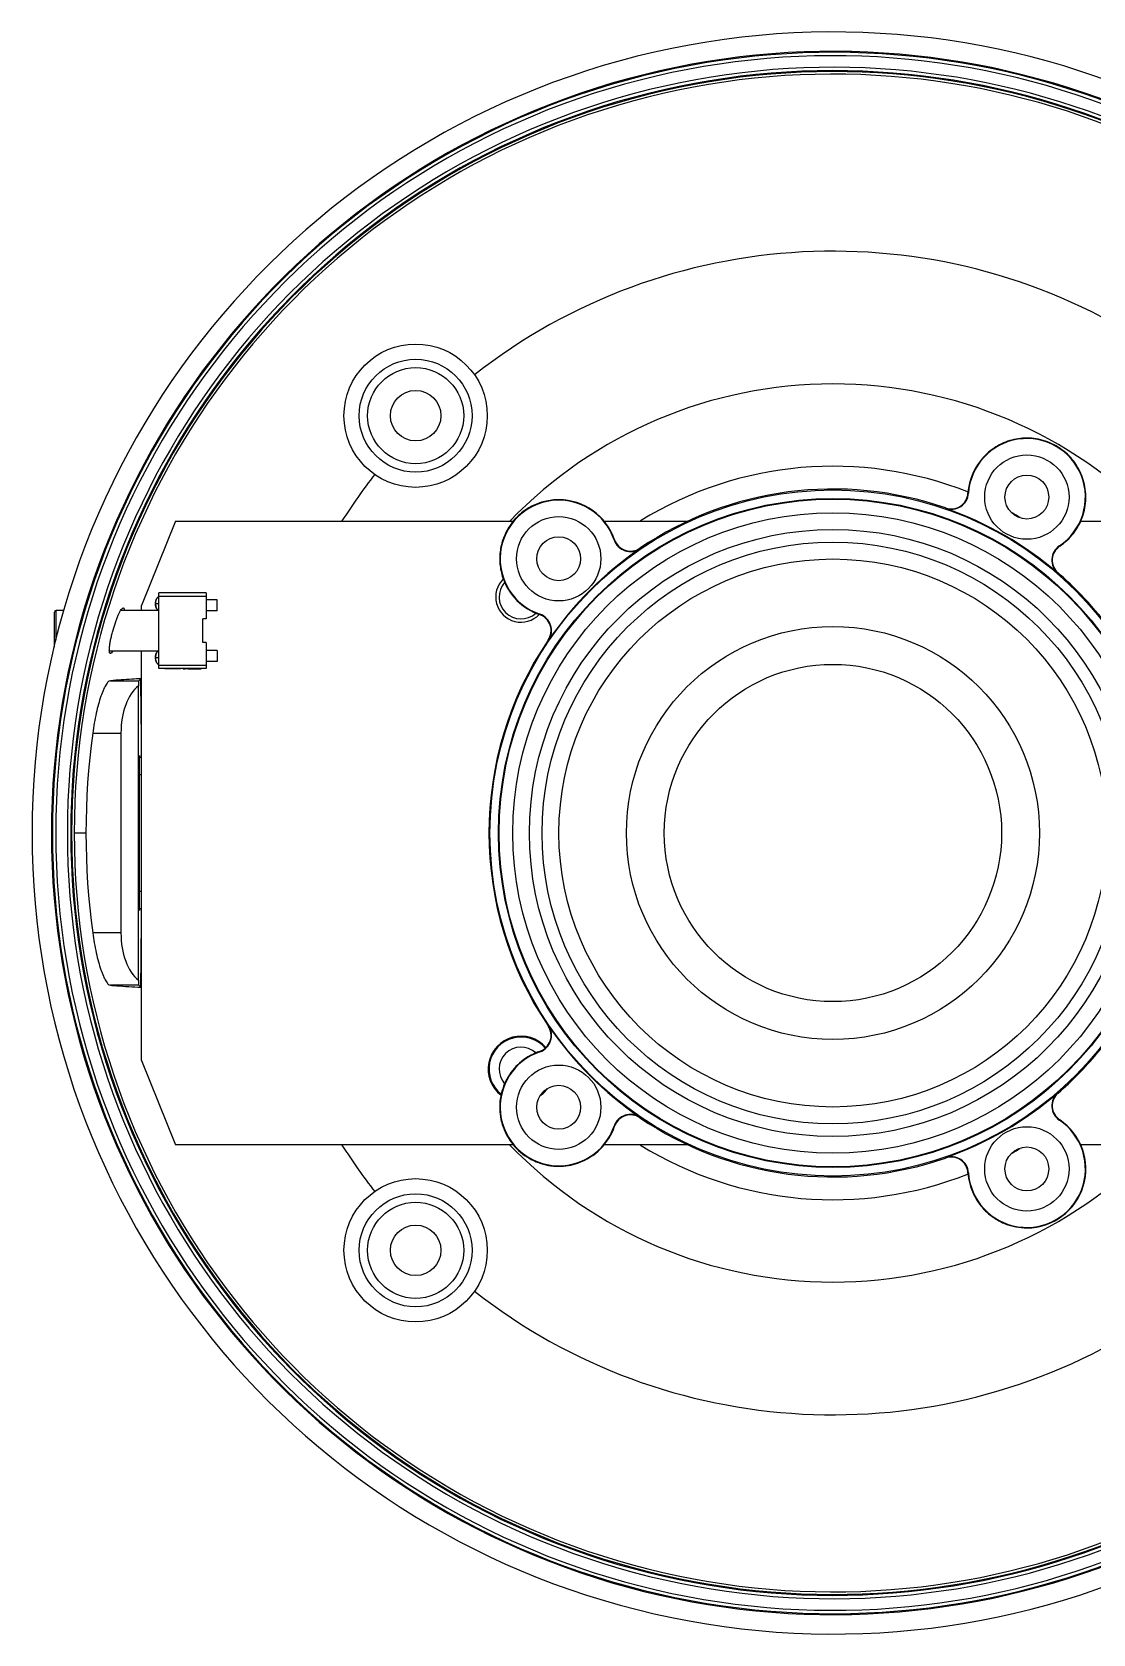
# Model space of a CAD drawing. Header units: millimetres. Extents: x -47 to 308, y 29 to 279.
# Drawn here: x 100.6 to 163.6, y 184.1 to 279.1 of the extents above; entities that cross this region are included whole.
import ezdxf

# ---------------------------------------------------------------- set-up
doc = ezdxf.new("R2010")
doc.units = ezdxf.units.MM

msp = doc.modelspace()

# ---------------------------------------------------------------- linework, layer by layer
at = {"color": 7, "linetype": 'Continuous'}
for p, q in [((154.823, 250.867), (154.814, 250.84)), ((156.176, 251.743), (156.148, 251.745)), ((109.14, 250.092), (107.14, 245.092)), ((109.14, 250.092), (129.19, 250.092)), ((134.563, 250.092), (139.57, 250.092)), ((162.836, 250.092), (170.14, 250.092)), ((135.163, 248.976), (135.19, 248.985)), ((136.713, 248.457), (136.697, 248.48)), ((161.574, 248.627), (161.589, 248.603)), ((161.473, 246.995), (161.491, 247.017)), ((107.965, 245.202), (107.965, 245.182)), ((108.165, 245.192), (107.965, 245.192)), ((108.165, 241.342), (108.165, 245.842)), ((110.965, 245.842), (108.165, 245.842)), ((108.165, 245.642), (110.965, 245.642)), ((110.965, 245.842), (110.965, 244.292)), ((111.615, 245.417), (110.965, 245.417)), ((111.615, 244.767), (111.615, 245.417)), ((101.965, 242.615), (101.965, 244.692)), ((102.065, 243.025), (102.065, 244.792)), ((102.523, 244.792), (102.065, 244.792)), ((108.165, 244.792), (105.901, 244.792)), ((107.14, 244.792), (107.14, 245.092)), ((110.765, 242.892), (110.765, 244.292)), ((110.965, 244.292), (110.765, 244.292)), ((111.615, 244.767), (110.965, 244.767)), ((130.756, 244.569), (130.747, 244.543)), ((105.225, 242.392), (108.165, 242.392)), ((107.14, 218.092), (107.14, 242.392)), ((110.965, 242.892), (110.765, 242.892)), ((110.965, 242.892), (110.965, 241.342)), ((111.615, 242.417), (110.965, 242.417)), ((111.615, 242.417), (111.615, 241.767)), ((131.252, 243.036), (131.275, 243.02)), ((107.965, 242.002), (107.965, 241.982)), ((107.965, 241.992), (108.165, 241.992)), ((108.165, 241.542), (110.965, 241.542)), ((110.965, 241.342), (108.165, 241.342)), ((108.518, 241.342), (108.518, 241.332)), ((109.441, 241.332), (108.518, 241.332)), ((108.586, 241.342), (108.586, 241.332)), ((108.752, 241.342), (108.752, 241.332)), ((108.786, 241.342), (108.786, 241.332)), ((108.849, 241.342), (108.849, 241.332)), ((109.023, 241.342), (109.023, 241.332)), ((109.219, 241.342), (109.219, 241.332)), ((109.298, 241.342), (109.298, 241.332)), ((109.441, 241.342), (109.441, 241.332)), ((109.607, 241.342), (109.607, 241.332)), ((109.607, 241.332), (109.717, 241.332)), ((109.634, 241.342), (109.634, 241.332)), ((109.715, 241.342), (109.715, 241.332)), ((109.717, 241.342), (109.717, 241.332)), ((109.723, 241.342), (109.723, 241.332)), ((109.875, 241.332), (109.723, 241.332)), ((109.752, 241.342), (109.752, 241.332)), ((109.827, 241.342), (109.827, 241.332)), ((109.875, 241.332), (109.875, 241.342)), ((109.892, 241.342), (109.892, 241.332)), ((109.892, 241.342), (109.892, 241.332)), ((109.892, 241.332), (110.484, 241.332)), ((109.909, 241.342), (109.909, 241.332)), ((109.916, 241.342), (109.916, 241.332)), ((110.021, 241.342), (110.021, 241.332)), ((110.025, 241.342), (110.025, 241.332)), ((110.032, 241.342), (110.032, 241.332)), ((110.064, 241.342), (110.064, 241.332)), ((110.122, 241.342), (110.122, 241.332)), ((110.199, 241.342), (110.199, 241.332)), ((110.229, 241.342), (110.229, 241.332)), ((110.24, 241.342), (110.24, 241.332)), ((110.318, 241.342), (110.318, 241.332)), ((110.346, 241.342), (110.346, 241.332)), ((110.423, 241.342), (110.423, 241.332)), ((110.453, 241.342), (110.453, 241.332)), ((110.484, 241.342), (110.484, 241.332)), ((110.495, 241.342), (110.495, 241.332)), ((110.495, 241.332), (110.678, 241.332)), ((110.573, 241.342), (110.573, 241.332)), ((110.601, 241.342), (110.601, 241.332)), ((110.678, 241.342), (110.678, 241.332)), ((111.615, 241.767), (110.965, 241.767)), ((105.286, 240.619), (106.968, 240.619)), ((107.092, 240.744), (106.968, 240.619)), ((106.946, 222.857), (106.946, 240.328)), ((104.237, 237.52), (105.914, 237.52)), ((105.914, 237.52), (105.914, 225.664)), ((107.14, 236.062), (107.002, 236.062)), ((107.136, 236.063), (107.135, 236.195)), ((106.991, 235.062), (107.14, 235.062)), ((106.991, 235.042), (106.991, 228.142)), ((103.838, 231.592), (103.141, 231.592)), ((107.14, 228.122), (106.991, 228.122)), ((107.002, 227.122), (107.14, 227.122)), ((107.135, 226.989), (107.136, 227.121)), ((105.914, 225.664), (104.237, 225.664)), ((106.968, 222.565), (105.286, 222.565)), ((107.092, 222.441), (106.968, 222.565)), ((131.275, 220.164), (131.252, 220.149)), ((130.756, 218.615), (130.747, 218.641)), ((107.14, 218.092), (109.14, 213.092)), ((161.491, 216.168), (161.473, 216.189)), ((136.697, 214.704), (136.713, 214.727)), ((135.163, 214.208), (135.19, 214.199)), ((161.574, 214.558), (161.589, 214.581)), ((129.187, 213.092), (109.14, 213.092)), ((139.57, 213.092), (134.569, 213.092)), ((170.14, 213.092), (162.838, 213.092)), ((154.814, 212.344), (154.823, 212.318)), ((156.176, 211.442), (156.148, 211.44))]:
    msp.add_line(p, q, dxfattribs=at)
for centre, radius in [((123.392, 256.341), 4.25), ((123.392, 256.341), 3.35), ((123.392, 256.341), 2.85), ((123.392, 256.341), 1.5), ((159.64, 251.511), 2.5), ((159.64, 251.511), 1.3), ((148.14, 231.592), 20.342), ((148.14, 231.592), 19.835), ((148.14, 231.592), 19.796), ((148.14, 231.592), 18.989), ((131.877, 247.856), 2.5), ((148.14, 231.592), 18), ((131.877, 247.856), 1.3), ((148.14, 231.592), 17.25), ((148.14, 231.592), 16.25), ((148.14, 231.592), 12.247), ((148.14, 231.592), 10), ((131.877, 215.329), 2.5), ((131.877, 215.329), 1.3), ((159.64, 211.674), 2.5), ((159.64, 211.674), 1.3), ((123.392, 206.843), 4.25), ((123.392, 206.843), 3.35), ((123.392, 206.843), 2.85), ((123.392, 206.843), 1.5)]:
    msp.add_circle(centre, radius, dxfattribs=at)
for centre, radius, start, end in [((148.14, 231.592), 47.5, 23.21129, 336.77606), ((148.14, 231.592), 46.35, 30.43224, 329.56776), ((148.14, 231.592), 46.294, 30.59354, 329.40646), ((148.14, 231.592), 46.094, 31.11827, 328.88172), ((148.14, 231.592), 45.406, 32.49032, 327.50968), ((148.14, 231.592), 45.206, 32.7594, 327.2406), ((148.14, 231.592), 45.15, 32.82636, 327.17364), ((148.14, 231.592), 45, 32.98977, 327.01023), ((148.14, 231.592), 34.503, 57.96347, 128.03653), ((148.14, 231.592), 26.633, 44.0057, 135.99467), ((159.64, 251.511), 3.472, 303.83137, 176.16863), ((159.64, 251.511), 3.5, 123.80716, 176.16863), ((148.14, 231.592), 34.503, 141.96347, 147.5695), ((148.14, 231.592), 21.75, 68.33387, 121.66314), ((148.14, 231.592), 20.4, 70.87848, 124.12152), ((131.877, 247.856), 3.472, 18.83137, 251.16863), ((131.877, 247.856), 3.5, 18.83121, 90.00042), ((155.151, 251.811), 1.028, 250.87848, 356.16863), ((148.14, 231.592), 20.372, 49.12152, 70.87848), ((155.151, 251.811), 1, 250.87848, 356.16863), ((148.14, 231.592), 21.75, 59.30659, 60.76254), ((136.136, 249.308), 1.028, 198.83137, 304.12152), ((136.136, 249.308), 1, 198.83137, 304.12152), ((148.14, 231.592), 20.372, 124.12152, 145.87848), ((162.146, 247.773), 1.028, 123.83137, 229.12152), ((162.146, 247.773), 1, 123.83137, 229.12152), ((148.135, 231.587), 20.408, 44.70206, 49.1207), ((129.64, 245.592), 1.5, 134.4936, 316.14012), ((129.64, 245.592), 1.3, 138.38006, 312.38292), ((131.877, 247.856), 3.5, 198.80716, 251.16863), ((108.719, 245.202), 0.754, 178.07906, 179.99387), ((108.719, 245.182), 0.753, 180.00548, 181.92112), ((108.165, 245.491), 0.101, 90.0143, 97.42227), ((148.14, 231.592), 20.4, 30.60014, 44.70108), ((102.065, 244.692), 0.1, 90, 180), ((130.424, 243.596), 1, 325.87848, 71.16863), ((130.424, 243.596), 1.028, 325.87848, 71.16863), ((148.14, 231.592), 20.4, 145.87848, 214.12152), ((108.716, 242.002), 0.751, 178.07557, 179.9979), ((108.717, 241.982), 0.751, 180.00279, 181.92434), ((108.166, 241.694), 0.102, 262.60839, 269.95505), ((148.14, 231.592), 44.302, 172.31069, 187.68931), ((129.64, 217.592), 1.95, 40.84885, 232.58667), ((129.64, 217.592), 1.9, 40.74984, 231.83673), ((130.424, 219.588), 1, 288.83137, 34.12152), ((130.424, 219.588), 1.028, 288.83137, 34.12152), ((148.14, 231.592), 20.372, 214.12152, 235.87848), ((129.64, 217.592), 1.3, 47.49913, 221.78094), ((131.877, 215.329), 3.472, 108.83137, 341.16863), ((129.64, 217.592), 1.95, 305.21797, 324.14321), ((129.64, 217.592), 1.9, 310.97935, 318.47421), ((148.14, 231.592), 20.372, 289.12152, 310.87848), ((162.146, 215.412), 1.028, 130.87848, 236.16863), ((162.146, 215.412), 1, 130.87848, 236.16863), ((136.136, 213.876), 1.028, 55.87848, 161.16863), ((136.136, 213.876), 1, 55.87848, 161.16863), ((148.14, 231.592), 20.4, 235.87848, 289.12152), ((131.877, 215.329), 3.5, 288.80716, 341.16863), ((159.64, 211.674), 3.472, 183.83137, 56.16863), ((159.64, 211.674), 3.5, 270.0003, 56.16863), ((148.14, 231.592), 34.503, 212.43485, 218.03653), ((148.14, 231.592), 26.633, 224.0057, 315.99467), ((148.14, 231.592), 21.75, 238.33686, 291.66613), ((148.14, 231.592), 21.75, 299.23394, 300.69402), ((131.877, 215.329), 3.5, 270.0017, 288.80659), ((155.151, 211.373), 1.028, 3.83137, 109.12152), ((155.151, 211.373), 1, 3.83137, 109.12152), ((148.14, 231.592), 34.503, 231.96347, 302.03653)]:
    msp.add_arc(centre, radius, start, end, dxfattribs=at)
for centre, major_axis, ratio, start_param, end_param in [((106.969, 237.52), (0, 3.1), 0.017455, 0.017453, 0.437601), ((107.704, 237.52), (0, 3.1), 0.57735, 0.437601, 1.570796), ((107.011, 235.042), (0, 1.15), 0.017455, 0, 1.570796), ((107.032, 235.042), (0, 1.15), 0.017455, -0.471275, 0), ((107.011, 228.142), (0, 1.15), 0.017455, 1.570796, 3.141593), ((107.032, 228.142), (0, 1.15), 0.017455, -3.141593, -2.662984), ((107.704, 225.664), (0, 3.1), 0.57735, 1.570796, 2.703992), ((106.969, 225.664), (0, 3.1), 0.017455, -3.579193, -3.159046)]:
    msp.add_ellipse(centre, major_axis=major_axis, ratio=ratio, start_param=start_param, end_param=end_param, dxfattribs=at)
for points, knots in [([(159.64, 255.011), (159.298, 255.011), (158.608, 254.909), (157.978, 254.61), (157.693, 254.419)], [0, 0, 0, 0, 0.5, 1, 1, 1, 1]), ([(161.589, 248.603), (161.897, 248.81), (162.45, 249.325), (162.993, 250.315), (163.199, 251.427), (163.046, 252.546), (162.55, 253.562), (161.76, 254.371), (160.757, 254.891), (160.011, 255.011), (159.64, 255.011)], [0, 0, 0, 0, 0.125006, 0.25, 0.375, 0.5, 0.625, 0.75, 0.874994, 1, 1, 1, 1]), ([(131.877, 251.356), (131.601, 251.356), (131.046, 251.29), (130.262, 250.998), (129.568, 250.53), (129.004, 249.912), (128.601, 249.179), (128.382, 248.371), (128.358, 247.535), (128.475, 246.989), (128.564, 246.727)], [0, 0, 0, 0, 0.125005, 0.249998, 0.375001, 0.5, 0.624999, 0.750002, 0.874994, 1, 1, 1, 1]), ([(107.965, 245.202), (107.965, 245.226), (107.968, 245.274), (107.978, 245.346), (107.996, 245.414), (108.021, 245.476), (108.053, 245.527), (108.088, 245.565), (108.126, 245.587), (108.153, 245.592), (108.165, 245.592)], [0, 0, 0, 0, 0.149823, 0.304233, 0.456403, 0.59878, 0.724979, 0.832248, 0.922027, 1, 1, 1, 1]), ([(107.965, 245.182), (107.965, 245.158), (107.968, 245.11), (107.978, 245.039), (107.996, 244.97), (108.021, 244.908), (108.053, 244.857), (108.088, 244.82), (108.126, 244.797), (108.153, 244.792), (108.165, 244.792)], [0, 0, 0, 0, 0.149823, 0.304232, 0.456403, 0.59878, 0.724979, 0.832248, 0.922027, 1, 1, 1, 1]), ([(108.152, 245.591), (108.141, 245.59), (108.116, 245.582), (108.082, 245.559), (108.05, 245.523), (108.022, 245.477), (107.999, 245.42), (107.975, 245.337), (107.967, 245.271), (107.966, 245.227)], [0, 0, 0, 0, 0.080195, 0.172547, 0.28128, 0.406991, 0.547297, 0.697022, 1, 1, 1, 1]), ([(108.152, 244.793), (108.141, 244.794), (108.116, 244.802), (108.082, 244.825), (108.05, 244.861), (108.022, 244.908), (107.999, 244.964), (107.975, 245.047), (107.967, 245.113), (107.966, 245.157)], [0, 0, 0, 0, 0.080194, 0.172547, 0.281279, 0.40699, 0.547296, 0.69702, 1, 1, 1, 1]), ([(105.285, 242.242), (105.278, 242.242), (105.262, 242.248), (105.246, 242.271), (105.234, 242.306), (105.227, 242.353), (105.224, 242.412), (105.225, 242.515), (105.238, 242.668), (105.269, 242.877), (105.315, 243.113), (105.374, 243.365), (105.466, 243.707), (105.571, 244.038), (105.687, 244.346), (105.77, 244.543), (105.849, 244.705), (105.922, 244.829), (105.982, 244.907), (106.029, 244.942), (106.048, 244.942)], [0, 0, 0, 0, 0.007282, 0.016226, 0.028536, 0.044869, 0.065361, 0.089944, 0.150629, 0.224519, 0.308465, 0.398931, 0.492393, 0.67506, 0.758353, 0.832706, 0.895739, 0.945341, 0.97997, 1, 1, 1, 1]), ([(106.048, 244.942), (106.056, 244.942), (106.076, 244.933), (106.093, 244.9), (106.103, 244.852), (106.105, 244.815), (106.106, 244.793)], [0, 0, 0, 0, 0.147236, 0.341007, 0.621435, 1, 1, 1, 1]), ([(105.426, 242.392), (105.403, 242.353), (105.371, 242.301), (105.319, 242.253), (105.295, 242.242), (105.285, 242.242)], [0, 0, 0, 0, 0.646512, 0.855718, 1, 1, 1, 1]), ([(108.165, 242.392), (108.153, 242.392), (108.126, 242.387), (108.088, 242.365), (108.053, 242.327), (108.021, 242.276), (107.996, 242.214), (107.978, 242.146), (107.968, 242.074), (107.965, 242.026), (107.965, 242.002)], [0, 0, 0, 0, 0.077973, 0.167752, 0.275021, 0.40122, 0.543597, 0.695768, 0.850177, 1, 1, 1, 1]), ([(107.966, 242.027), (107.967, 242.071), (107.975, 242.137), (107.999, 242.22), (108.022, 242.277), (108.05, 242.323), (108.082, 242.359), (108.116, 242.382), (108.141, 242.39), (108.152, 242.391)], [0, 0, 0, 0, 0.30298, 0.452704, 0.593009, 0.718721, 0.827453, 0.919806, 1, 1, 1, 1]), ([(108.165, 241.592), (108.153, 241.592), (108.126, 241.597), (108.088, 241.62), (108.053, 241.657), (108.021, 241.708), (107.996, 241.77), (107.978, 241.839), (107.968, 241.91), (107.965, 241.958), (107.965, 241.982)], [0, 0, 0, 0, 0.077973, 0.167752, 0.275021, 0.40122, 0.543597, 0.695767, 0.850177, 1, 1, 1, 1]), ([(107.966, 241.957), (107.967, 241.913), (107.975, 241.847), (107.999, 241.764), (108.022, 241.708), (108.05, 241.661), (108.082, 241.625), (108.116, 241.602), (108.141, 241.594), (108.152, 241.593)], [0, 0, 0, 0, 0.302978, 0.452703, 0.593009, 0.71872, 0.827453, 0.919805, 1, 1, 1, 1]), ([(105.286, 240.619), (105.238, 240.615), (105.164, 240.562), (105.083, 240.469), (104.981, 240.314), (104.855, 240.056), (104.71, 239.676), (104.57, 239.216), (104.391, 238.492), (104.29, 237.917), (104.237, 237.52)], [0, 0, 0, 0, 0.043273, 0.074223, 0.112122, 0.208737, 0.331437, 0.476791, 0.640358, 1, 1, 1, 1]), ([(107.092, 240.744), (106.917, 240.734), (106.315, 240.699), (105.712, 240.657), (105.286, 240.619)], [0, 0, 0, 0, 0.29019, 1, 1, 1, 1]), ([(107.135, 236.195), (107.132, 236.598), (107.122, 238.114), (107.107, 239.631), (107.092, 240.744)], [0, 0, 0, 0, 0.265807, 1, 1, 1, 1]), ([(107.092, 222.441), (107.097, 222.794), (107.115, 224.31), (107.128, 225.826), (107.135, 226.989)], [0, 0, 0, 0, 0.232982, 1, 1, 1, 1]), ([(104.237, 225.664), (104.29, 225.267), (104.391, 224.692), (104.57, 223.969), (104.71, 223.508), (104.855, 223.128), (104.981, 222.87), (105.083, 222.716), (105.164, 222.622), (105.238, 222.569), (105.286, 222.565)], [0, 0, 0, 0, 0.359642, 0.523209, 0.668563, 0.791263, 0.887878, 0.925777, 0.956727, 1, 1, 1, 1]), ([(105.286, 222.565), (105.412, 222.554), (106.013, 222.504), (106.616, 222.467), (107.092, 222.441)], [0, 0, 0, 0, 0.210027, 1, 1, 1, 1]), ([(161.491, 216.168), (162.321, 216.886), (163.868, 218.46), (165.141, 220.263), (165.7, 221.208)], [0, 0, 0, 0, 0.5, 1, 1, 1, 1]), ([(130.747, 218.641), (130.553, 218.575), (130.176, 218.408), (129.664, 218.064), (129.22, 217.634), (128.858, 217.134), (128.588, 216.578), (128.42, 215.984), (128.359, 215.369), (128.406, 214.753), (128.561, 214.155), (128.817, 213.593), (129.168, 213.085), (129.602, 212.645), (130.106, 212.289), (130.665, 212.026), (131.262, 211.865), (131.672, 211.829), (131.877, 211.829)], [0, 0, 0, 0, 0.062491, 0.125005, 0.187498, 0.25, 0.3125, 0.375, 0.4375, 0.5, 0.5625, 0.625, 0.6875, 0.75, 0.812502, 0.874995, 0.937509, 1, 1, 1, 1]), ([(156.148, 211.44), (156.163, 211.221), (156.234, 210.786), (156.459, 210.165), (156.797, 209.597), (157.236, 209.102), (157.758, 208.698), (158.348, 208.399), (158.982, 208.215), (159.421, 208.174), (159.64, 208.174)], [0, 0, 0, 0, 0.12499, 0.250006, 0.374999, 0.5, 0.625002, 0.749994, 0.87501, 1, 1, 1, 1])]:
    msp.add_open_spline(points, degree=3, knots=knots, dxfattribs=at)

doc.saveas('drawing.dxf')
